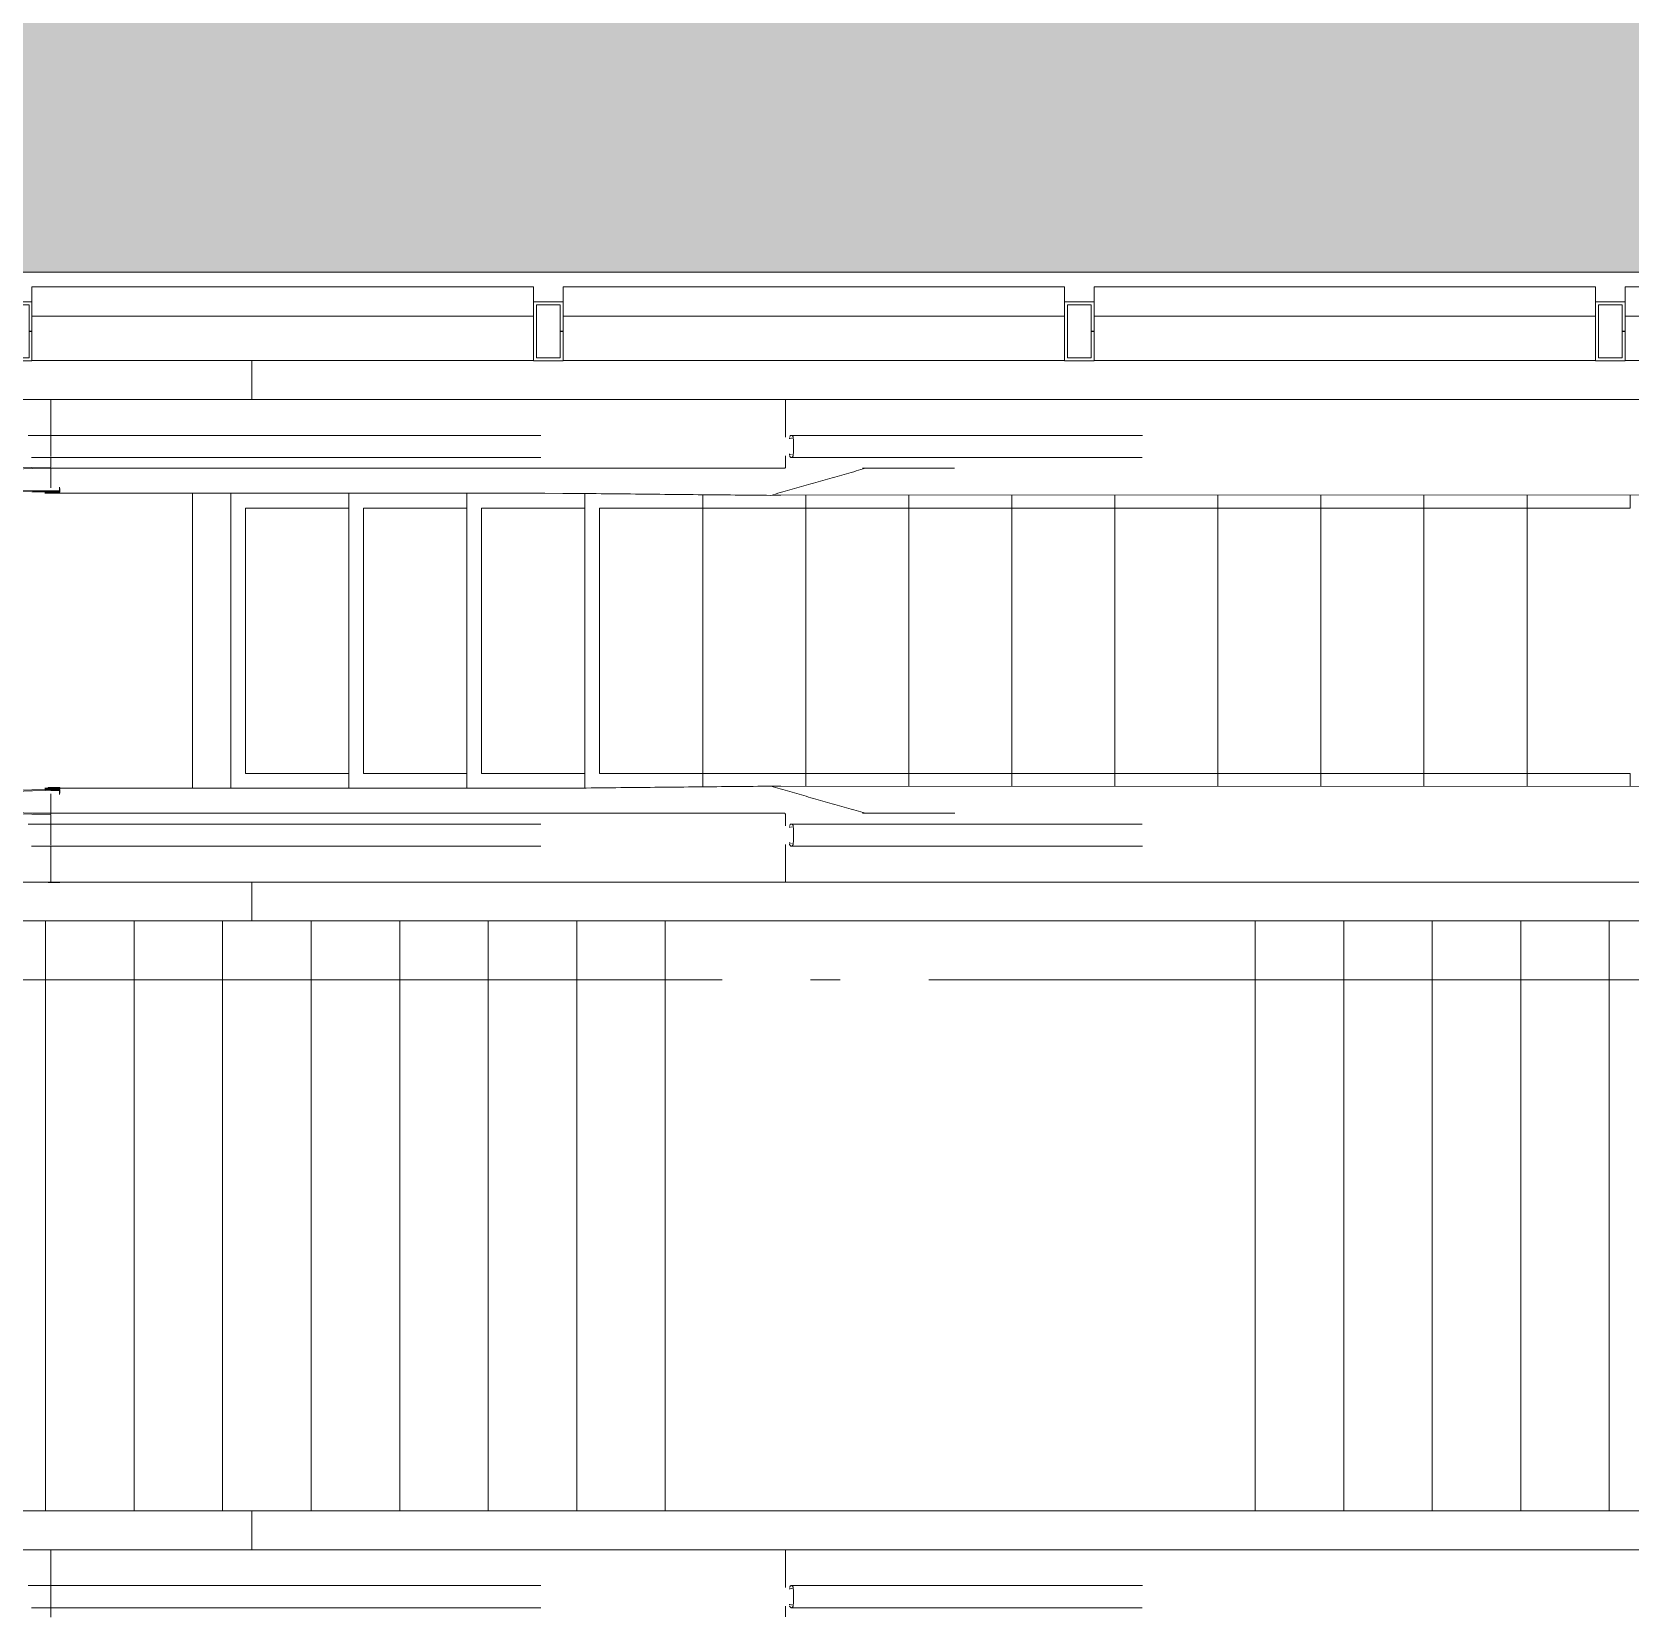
# Model space of a CAD drawing. Header units: metres. Extents: x -201 to 705, y -63 to 42.
# Drawn here: x 560.21 to 565.63, y -19.16 to -13.79 of the extents above; entities that cross this region are included whole.
import ezdxf

# ---------------------------------------------------------------- set-up
doc = ezdxf.new("R2010")
doc.units = ezdxf.units.M
doc.linetypes.add('HAT AKSI', pattern=[5.6, 5, -0.3, 0, -0.3])
doc.linetypes.add('Overhead', pattern=[1.984375, 1.190625, -0.79375])
for name, color, linetype, lineweight in [('A_AREA', 7, 'Continuous', 9), ('A_GLASS', 7, 'Continuous', 9), ('A_GRID', 7, 'Continuous', 9), ('A_RC', 7, 'Continuous', 9), ('A_STAIR', 7, 'Continuous', 9), ('A_WINDOW', 7, 'Continuous', 9), ('G-PLANOTM', 7, 'Continuous', 9)]:
    doc.layers.add(name, color=color, linetype=linetype, lineweight=lineweight)

# ---------------------------------------------------------------- blocks, each defined once
blk = doc.blocks.new('Floors3 - Floors-4262956-14_73 _17_73_ TEKNİK KAT _FFL__ANAHTAR PLAN')
at = {"layer": 'A_RC'}
for p, q in [((-121.3542, -14.9), (-121.3542, -15.032)), ((-121.3542, -16.6679), (-121.3542, -16.8)), ((-121.3542, -18.8), (-121.3542, -18.9321))]:
    blk.add_line(p, q, dxfattribs=at)
blk = doc.blocks.new('IC-TKN-M7-S22-000-10-A1-32-K-T-6C-200_rvt-3-14_73 _17_73_ TEKNİK KAT _FFL__ANAHTAR PLAN')
at = {"layer": 'A_RC', "lineweight": 9}
blk.add_blockref('Floors3 - Floors-4262956-14_73 _17_73_ TEKNİK KAT _FFL__ANAHTAR PLAN', (0, 0), dxfattribs=at)
blk = doc.blocks.new('Floors3 - Floors-3714548-14_73 _17_73_ TEKNİK KAT _FFL__ANAHTAR PLAN')
at = {"layer": 'A_RC'}
for p, q in [((-121.3542, -14.9), (-121.3542, -15.032)), ((-121.3542, -16.6679), (-121.3542, -16.8)), ((-121.3542, -18.8), (-121.3542, -18.9321))]:
    blk.add_line(p, q, dxfattribs=at)
blk = doc.blocks.new('MBE MP YM Revit Family Model 697 mm 3 Basamak - MBE MP YM Revit Family Model 697 mm-3506677-14_73 _17_73_ TEKNİK KAT _FFL__ANAHTAR PLAN')
at = {"layer": 'G-PLANOTM'}
for p, q in [((0.5179, 7.8264), (0.5179, 8.1749)), ((0.3229, 7.8264), (0.2899, 7.8264)), ((0.2899, 7.8264), (0.3229, 7.8264)), ((0.3215, 7.8264), (0.3229, 7.8264)), ((0.3215, 7.8264), (0.3215, 6.165)), ((0.3229, 7.8264), (0.3215, 7.8264)), ((0.3246, 7.8264), (0.3324, 7.8264)), ((0.3324, 7.8264), (0.3246, 7.8264)), ((0.3324, 7.8264), (0.359, 7.8264)), ((0.359, 7.8264), (0.3324, 7.8264)), ((0.359, 7.8264), (0.3855, 7.8264)), ((0.3855, 7.8264), (0.359, 7.8264)), ((0.3855, 7.8264), (0.3933, 7.8264)), ((0.3933, 7.8264), (0.3855, 7.8264)), ((0.5179, 7.8264), (0.395, 7.8264)), ((0.395, 7.8264), (0.3965, 7.8264)), ((0.395, 7.8264), (0.5179, 7.8264)), ((0.3965, 7.8264), (0.395, 7.8264)), ((0.3965, 6.165), (0.3965, 7.8264)), ((0.5179, 6.165), (0.5179, 7.8264)), ((0.518, 7.8347), (0.518, 7.8412)), ((0.518, 7.8412), (0.518, 7.7962)), ((0.518, 7.8347), (0.518, 7.7962)), ((0.5179, 6.165), (0.5179, 5.3362)), ((0.2907, 5.3362), (0.3273, 5.3362)), ((0.3215, 5.3167), (0.3215, 4.1266)), ((0.3906, 5.3362), (0.5179, 5.3362)), ((0.3965, 4.1265), (0.3965, 5.3167)), ((0.5179, -2.7562), (0.5179, 5.3362))]:
    blk.add_line(p, q, dxfattribs=at)
at = {"layer": 'G-PLANOTM', "flags": 128}
for points in [[(0.3215, 7.8923), (0.3215, 7.8769), (0.3215, 7.8615), (0.3215, 7.846), (0.3215, 7.8305), (0.3215, 7.8264)], [(0.3965, 7.8264), (0.3965, 7.8419), (0.3965, 7.8573), (0.3965, 7.8728), (0.3965, 7.8881), (0.3965, 7.9034)]]:
    blk.add_lwpolyline(points, dxfattribs=at)
at = {"layer": 'G-PLANOTM'}
for points, knots in [([(0.3215, 5.3167), (0.3215, 5.3171), (0.3217, 5.3181), (0.3229, 5.3199), (0.3252, 5.3214), (0.3275, 5.3221), (0.3283, 5.3223)], [0, 0, 0, 0, 0.1428571, 0.2857143, 0.5714286, 0.7142857, 0.7142857, 0.7142857, 0.7142857]), ([(0.3324, 5.3096), (0.3305, 5.3097), (0.3276, 5.3102), (0.3245, 5.3115), (0.3228, 5.3128), (0.3217, 5.3142), (0.3215, 5.3153), (0.3215, 5.3158)], [0, 0, 0, 0, 0.333333, 0.5, 0.666667, 0.833333, 1, 1, 1, 1]), ([(0.3965, 5.3158), (0.3965, 5.3153), (0.3962, 5.3142), (0.3952, 5.3128), (0.3934, 5.3115), (0.3904, 5.3102), (0.3875, 5.3097), (0.3855, 5.3096)], [0, 0, 0, 0, 0.166667, 0.333333, 0.5, 0.666667, 1, 1, 1, 1]), ([(0.3896, 5.3223), (0.3913, 5.3219), (0.3938, 5.3209), (0.396, 5.3188), (0.3965, 5.3174), (0.3965, 5.3167)], [0.2857143, 0.2857143, 0.2857143, 0.2857143, 0.5714286, 0.7857143, 1, 1, 1, 1])]:
    blk.add_open_spline(points, degree=3, knots=knots, dxfattribs=at)
for points in [[(0.3305, 5.315), (0.3307, 5.3149), (0.3312, 5.3146), (0.3317, 5.3144), (0.332, 5.3144)], [(0.3309, 5.3228), (0.3318, 5.3229), (0.3327, 5.3229), (0.3336, 5.3229)], [(0.332, 5.3186), (0.3317, 5.3185), (0.3314, 5.3184), (0.3312, 5.3183)], [(0.359, 5.309), (0.3546, 5.309), (0.3457, 5.3091), (0.3368, 5.3094), (0.3324, 5.3096)], [(0.3855, 5.3096), (0.3811, 5.3094), (0.3723, 5.3091), (0.3634, 5.309), (0.359, 5.309)], [(0.3844, 5.3229), (0.3853, 5.3229), (0.3862, 5.3229), (0.3871, 5.3228)], [(0.3868, 5.3183), (0.3865, 5.3184), (0.3862, 5.3185), (0.3859, 5.3186)], [(0.3859, 5.3144), (0.3865, 5.3145), (0.3871, 5.3147), (0.3875, 5.315)]]:
    blk.add_open_spline(points, degree=3, dxfattribs=at)
blk = doc.blocks.new('MBE MP YM Revit Family Model 697 mm 3 Basamak - MBE MP YM Revit Family Model 697 mm-V221-14_73 _17_73_ TEKNİK KAT _FFL__ANAHTAR PLAN')
at = {"layer": 'G-PLANOTM'}
for p, q in [((-1.1179, 8.1749), (-1.1179, 7.8264)), ((0.5179, 7.8264), (0.5179, 8.1749)), ((-1.1198, 7.8347), (-1.12, 7.8347)), ((-1.12, 7.8347), (-1.1185, 7.8347)), ((-1.12, 7.8347), (-1.12, 7.8339)), ((-1.12, 7.8263), (-1.12, 7.8339)), ((-1.12, 7.8263), (-1.12, 7.8238)), ((-1.1185, 7.8238), (-1.12, 7.8238)), ((-1.12, 7.8185), (-1.12, 7.8238)), ((-1.12, 7.801), (-1.12, 7.8185)), ((-1.12, 7.8185), (-1.1185, 7.8185)), ((-1.12, 7.801), (-1.12, 7.7962)), ((-1.1182, 7.8347), (-1.1198, 7.8347)), ((-1.1185, 7.8347), (-1.1183, 7.8347)), ((-1.1185, 7.8339), (-1.1185, 7.8347)), ((-1.1185, 7.8339), (-1.1185, 7.8263)), ((-1.1185, 7.8238), (-1.1185, 7.8263)), ((-1.1185, 7.8185), (-1.1185, 7.8238)), ((-1.1185, 7.8185), (-1.1185, 7.801)), ((-1.1185, 7.7962), (-1.1185, 7.801)), ((-1.1182, 7.8347), (-1.118, 7.8347)), ((-1.1182, 7.7962), (-1.1182, 7.8347)), ((-1.118, 7.8412), (-1.118, 7.8347)), ((-1.118, 7.7962), (-1.118, 7.8412)), ((-0.995, 7.8264), (-1.1179, 7.8264)), ((-1.1179, 7.8264), (-0.995, 7.8264)), ((-1.1179, 7.8264), (-1.1179, 6.165)), ((-0.9965, 7.8264), (-0.995, 7.8264)), ((-0.9965, 7.8264), (-0.9965, 6.165)), ((-0.995, 7.8264), (-0.9965, 7.8264)), ((-0.9933, 7.8264), (-0.9855, 7.8264)), ((-0.9855, 7.8264), (-0.9933, 7.8264)), ((-0.9855, 7.8264), (-0.959, 7.8264)), ((-0.959, 7.8264), (-0.9855, 7.8264)), ((-0.959, 7.8264), (-0.9324, 7.8264)), ((-0.9324, 7.8264), (-0.959, 7.8264)), ((-0.9324, 7.8264), (-0.9246, 7.8264)), ((-0.9246, 7.8264), (-0.9324, 7.8264)), ((-0.8899, 7.8264), (-0.9229, 7.8264)), ((-0.9229, 7.8264), (-0.9215, 7.8264)), ((-0.9229, 7.8264), (-0.8899, 7.8264)), ((-0.9215, 7.8264), (-0.9229, 7.8264)), ((-0.9215, 6.165), (-0.9215, 7.8264)), ((-0.8849, 7.8264), (-0.8874, 7.8264)), ((-0.8185, 7.8264), (-0.8849, 7.8264)), ((-0.8849, 7.8264), (-0.8208, 7.8264)), ((-0.8849, 6.165), (-0.8849, 7.8264)), ((-0.8082, 7.8264), (-0.8082, 7.7964)), ((-0.804, 7.8447), (-0.8048, 7.8447)), ((-0.804, 7.8447), (-0.8048, 7.8447)), ((-0.804, 7.8447), (-0.8048, 7.8447)), ((-0.804, 7.8447), (-0.8048, 7.8447)), ((-0.8048, 7.8407), (-0.804, 7.8407)), ((-0.8048, 7.8407), (-0.804, 7.8407)), ((-0.8046, 7.7964), (-0.8046, 7.8264)), ((-0.804, 7.7962), (-0.804, 7.8447)), ((-0.8021, 7.8122), (-0.8021, 7.8256)), ((-0.8021, 7.8122), (-0.8006, 7.8175)), ((-0.802, 7.801), (-0.8021, 7.8122)), ((-0.8018, 7.828), (-0.8006, 7.8337)), ((-0.8015, 7.8412), (-0.8015, 7.8347)), ((-0.8015, 7.8264), (-0.8015, 7.8412)), ((-0.8015, 7.8347), (-0.8015, 7.7962)), ((-0.8015, 7.8347), (-0.8, 7.8347)), ((-0.8012, 7.8347), (-0.8015, 7.8347)), ((-0.8012, 7.8347), (-0.7998, 7.8347)), ((-0.8006, 7.8238), (-0.8006, 7.8247)), ((-0.8006, 7.8175), (-0.8006, 7.8238)), ((-0.8006, 7.8175), (-0.8005, 7.801)), ((-0.799, 7.8337), (-0.8003, 7.828)), ((-0.8, 7.8464), (-0.8, 7.8264)), ((-0.8, 7.8464), (-0.8, 7.8264)), ((-0.8, 7.8347), (-0.8, 7.8412)), ((-0.8, 7.8412), (-0.8, 7.8264)), ((-0.8, 7.8347), (-0.8, 7.7962)), ((-0.7995, 7.8347), (-0.8, 7.8347)), ((-0.7984, 7.8347), (-0.8, 7.8347)), ((-0.8, 7.8264), (-0.8, 7.7964)), ((-0.7998, 7.8347), (-0.7996, 7.8347)), ((-0.7996, 7.8347), (-0.7995, 7.8347)), ((-0.7995, 7.7962), (-0.7995, 7.8347)), ((-0.7985, 7.8347), (-0.7981, 7.8347)), ((-0.7981, 7.8347), (-0.7984, 7.8347)), ((-0.798, 7.8347), (-0.7981, 7.8347)), ((-0.798, 7.8347), (-0.7981, 7.8347)), ((-0.798, 7.7962), (-0.798, 7.8347)), ((0.2, 7.8264), (0.2, 7.8464)), ((0.2, 7.8264), (0.2, 7.8464)), ((0.2, 7.8412), (0.2, 7.8347)), ((0.2, 7.8264), (0.2, 7.8412)), ((0.2, 7.8412), (0.2, 7.8298)), ((0.2, 7.8297), (0.2, 7.8412)), ((0.2, 7.8347), (0.2015, 7.8347)), ((0.2, 7.7962), (0.2, 7.8347)), ((0.2, 7.8347), (0.2015, 7.8347)), ((0.2, 7.8267), (0.2, 7.8298)), ((0.2, 7.8267), (0.2, 7.8297)), ((0.2, 7.7964), (0.2, 7.8264)), ((0.2015, 7.8412), (0.2015, 7.8448)), ((0.2015, 7.8347), (0.2015, 7.8412)), ((0.2015, 7.8412), (0.2015, 7.8264)), ((0.2015, 7.8412), (0.2015, 7.8297)), ((0.2015, 7.8298), (0.2015, 7.8412)), ((0.2015, 7.8347), (0.2015, 7.7962)), ((0.2015, 7.8298), (0.2015, 7.8267)), ((0.2015, 7.8297), (0.2015, 7.8267)), ((0.204, 7.8447), (0.204, 7.7962)), ((0.2048, 7.8447), (0.204, 7.8447)), ((0.2048, 7.8447), (0.204, 7.8447)), ((0.2046, 7.8264), (0.2046, 7.7964)), ((0.2082, 7.7964), (0.2082, 7.8264)), ((0.2849, 7.8264), (0.2185, 7.8264)), ((0.2208, 7.8264), (0.2849, 7.8264)), ((0.2849, 7.8264), (0.2849, 6.165)), ((0.2874, 7.8264), (0.2849, 7.8264)), ((0.3229, 7.8264), (0.2899, 7.8264)), ((0.2899, 7.8264), (0.3229, 7.8264)), ((0.3215, 7.8264), (0.3229, 7.8264)), ((0.3215, 7.8264), (0.3215, 6.165)), ((0.3229, 7.8264), (0.3215, 7.8264)), ((0.3246, 7.8264), (0.3324, 7.8264)), ((0.3324, 7.8264), (0.3246, 7.8264)), ((0.3324, 7.8264), (0.359, 7.8264)), ((0.359, 7.8264), (0.3324, 7.8264)), ((0.359, 7.8264), (0.3855, 7.8264)), ((0.3855, 7.8264), (0.359, 7.8264)), ((0.3855, 7.8264), (0.3933, 7.8264)), ((0.3933, 7.8264), (0.3855, 7.8264)), ((0.5179, 7.8264), (0.395, 7.8264)), ((0.395, 7.8264), (0.3965, 7.8264)), ((0.395, 7.8264), (0.5179, 7.8264)), ((0.3965, 7.8264), (0.395, 7.8264)), ((0.3965, 6.165), (0.3965, 7.8264)), ((0.5179, 6.165), (0.5179, 7.8264)), ((0.518, 7.8347), (0.518, 7.8412)), ((0.518, 7.8412), (0.518, 7.7962)), ((0.518, 7.8347), (0.518, 7.7962)), ((-1.12, 7.7962), (-1.1198, 7.7962)), ((-1.1198, 7.7962), (-1.1182, 7.7962)), ((-1.1183, 7.7962), (-1.1185, 7.7962)), ((-1.118, 7.7962), (-1.1182, 7.7962)), ((-0.8082, 7.7964), (-0.8208, 7.7964)), ((-0.81, 7.7962), (-0.8166, 7.7962)), ((-0.8071, 7.7962), (-0.8101, 7.7962)), ((-0.81, 7.7962), (-0.804, 7.7962)), ((-0.8082, 7.7964), (-0.8046, 7.7964)), ((-0.8015, 7.7962), (-0.8012, 7.7962)), ((-0.8013, 7.7962), (-0.7995, 7.7962)), ((-0.7998, 7.7962), (-0.8012, 7.7962)), ((-0.8, 7.7964), (-0.8, 6.1522)), ((-0.8, 7.7964), (-0.8, 6.1522)), ((-0.8, 7.7962), (-0.7984, 7.7962)), ((-0.7996, 7.7962), (-0.7998, 7.7962)), ((-0.7981, 7.7962), (-0.7997, 7.7962)), ((-0.7995, 7.7962), (-0.7996, 7.7962)), ((-0.7984, 7.7962), (-0.7981, 7.7962)), ((-0.7981, 7.7962), (-0.798, 7.7962)), ((-0.7981, 7.7962), (-0.798, 7.7962)), ((0.2, 6.1522), (0.2, 7.7964)), ((0.2, 6.1522), (0.2, 7.7964)), ((0.2015, 7.7962), (0.2, 7.7962)), ((0.204, 7.7962), (0.21, 7.7962)), ((0.2046, 7.7964), (0.2082, 7.7964)), ((0.2101, 7.7962), (0.2071, 7.7962)), ((0.2208, 7.7964), (0.2082, 7.7964)), ((0.2166, 7.7962), (0.21, 7.7962)), ((-0.8, 7.3462), (0.2, 7.3462)), ((-0.8, 7.3462), (0.2, 7.3462)), ((0.2, 7.2162), (-0.8, 7.2162)), ((-0.8, 7.2162), (0.2, 7.2162)), ((-0.75, 6.8162), (-0.75, 7.1661)), ((-0.75, 7.1661), (0.15, 7.1661)), ((0.15, 7.1661), (0.15, 6.8162)), ((-0.8, 6.8162), (-0.75, 6.8162)), ((0.2, 6.8162), (-0.8, 6.8162)), ((0.15, 6.8162), (0.2, 6.8162)), ((-0.75, 6.4162), (-0.75, 6.7661)), ((-0.75, 6.7661), (0.15, 6.7661)), ((0.15, 6.7661), (0.15, 6.4162)), ((-0.8, 6.4162), (-0.75, 6.4162)), ((0.2, 6.4162), (-0.8, 6.4162)), ((0.15, 6.4162), (0.2, 6.4162)), ((-0.75, 6.0162), (-0.75, 6.3661)), ((-0.75, 6.3661), (0.15, 6.3661)), ((0.15, 6.3661), (0.15, 6.0162)), ((-1.1179, 5.3362), (-1.1179, 6.165)), ((-0.8849, 5.3517), (-0.8849, 6.165)), ((0.2849, 6.165), (0.2849, 5.3517)), ((0.5179, 6.165), (0.5179, 5.3362)), ((-0.7992, 6.0162), (-0.75, 6.0162)), ((-0.75, 6.0162), (0.15, 6.0162)), ((0.15, 6.0162), (0.1992, 6.0162)), ((-0.75, 5.6162), (-0.75, 5.9661)), ((-0.75, 5.9661), (0.15, 5.9661)), ((0.15, 5.9661), (0.15, 5.6162)), ((-0.7952, 5.6162), (-0.75, 5.6162)), ((-0.75, 5.267), (-0.75, 5.6162)), ((-0.75, 5.6162), (0.15, 5.6162)), ((0.15, 5.6162), (0.15, 5.267)), ((0.15, 5.6162), (0.1952, 5.6162)), ((-1.1179, 5.3362), (-0.9906, 5.3362)), ((-1.1179, 5.3362), (-1.1179, -2.7562)), ((-0.9965, 5.3167), (-0.9965, 4.1265)), ((-0.9273, 5.3362), (-0.8907, 5.3362)), ((-0.9215, 4.1266), (-0.9215, 5.3167)), ((-0.8849, 5.3517), (-0.8849, 5.3387)), ((-0.7967, -2.7562), (-0.7931, 5.3522)), ((0.1931, 5.3522), (0.1967, -2.7562)), ((0.2849, 5.3387), (0.2849, 5.3517)), ((0.2907, 5.3362), (0.3273, 5.3362)), ((0.3215, 5.3167), (0.3215, 4.1266)), ((0.3906, 5.3362), (0.5179, 5.3362)), ((0.3965, 4.1265), (0.3965, 5.3167)), ((0.5179, -2.7562), (0.5179, 5.3362)), ((-0.7938, 5.267), (-0.75, 5.267)), ((-0.75, 5.267), (0.15, 5.267)), ((-0.75, 4.9178), (-0.75, 5.267)), ((0.15, 5.267), (0.1938, 5.267)), ((0.15, 5.267), (0.15, 4.9178)), ((-0.8849, 4.7623), (-0.8848, 5.0646)), ((0.2848, 5.0646), (0.2849, 4.7628)), ((-0.7933, 4.9178), (-0.75, 4.9178)), ((-0.75, 4.9178), (0.15, 4.9178)), ((-0.75, 4.5686), (-0.75, 4.9178)), ((0.15, 4.9178), (0.1933, 4.9178)), ((0.15, 4.9178), (0.15, 4.5686)), ((-0.7934, 4.5686), (-0.75, 4.5686)), ((-0.75, 4.5686), (0.15, 4.5686)), ((-0.75, 4.2194), (-0.75, 4.5686)), ((0.15, 4.5686), (0.1934, 4.5686)), ((0.15, 4.5686), (0.15, 4.2194)), ((-0.7936, 4.2194), (-0.75, 4.2194)), ((-0.75, 4.2194), (0.15, 4.2194)), ((-0.75, 3.8703), (-0.75, 4.2194)), ((0.15, 4.2194), (0.1936, 4.2194)), ((0.15, 4.2194), (0.15, 3.8703)), ((-0.7937, 3.8703), (-0.75, 3.8703)), ((-0.75, 3.8703), (0.15, 3.8703)), ((-0.75, 3.5211), (-0.75, 3.8703)), ((0.15, 3.8703), (0.1937, 3.8703)), ((0.15, 3.8703), (0.15, 3.5211)), ((-0.7939, 3.5211), (-0.75, 3.5211)), ((-0.75, 3.5211), (0.15, 3.5211)), ((-0.75, 3.1719), (-0.75, 3.5211)), ((0.15, 3.5211), (0.1939, 3.5211)), ((0.15, 3.5211), (0.15, 3.1719)), ((-0.7941, 3.1719), (-0.75, 3.1719)), ((-0.75, 3.1719), (0.15, 3.1719)), ((-0.75, 2.8227), (-0.75, 3.1719)), ((0.15, 3.1719), (0.1941, 3.1719)), ((0.15, 3.1719), (0.15, 2.8227)), ((-0.7942, 2.8227), (-0.75, 2.8227)), ((-0.75, 2.8227), (0.15, 2.8227)), ((-0.75, 2.4735), (-0.75, 2.8227)), ((0.15, 2.8227), (0.1942, 2.8227)), ((0.15, 2.8227), (0.15, 2.4735)), ((-0.7944, 2.4735), (-0.75, 2.4735)), ((0.15, 2.4735), (0.1944, 2.4735))]:
    blk.add_line(p, q, dxfattribs=at)
at = {"layer": 'G-PLANOTM', "flags": 128}
for points in [[(-0.9965, 7.8923), (-0.9965, 7.8769), (-0.9965, 7.8615), (-0.9965, 7.846), (-0.9965, 7.8305), (-0.9965, 7.8264)], [(-0.9215, 7.8264), (-0.9215, 7.8419), (-0.9215, 7.8573), (-0.9215, 7.8728), (-0.9215, 7.8881), (-0.9215, 7.9034)], [(0.3215, 7.8923), (0.3215, 7.8769), (0.3215, 7.8615), (0.3215, 7.846), (0.3215, 7.8305), (0.3215, 7.8264)], [(0.3965, 7.8264), (0.3965, 7.8419), (0.3965, 7.8573), (0.3965, 7.8728), (0.3965, 7.8881), (0.3965, 7.9034)], [(-0.8046, 7.8264), (-0.8053, 7.8904), (-0.8074, 7.9522), (-0.8109, 8.0098), (-0.8155, 8.0611), (-0.8213, 8.1045), (-0.8278, 8.1383), (-0.8351, 8.1615), (-0.8427, 8.1734), (-0.8504, 8.1734), (-0.858, 8.1615), (-0.8653, 8.1383), (-0.8718, 8.1045), (-0.8776, 8.0611), (-0.8822, 8.0098), (-0.8857, 7.9522), (-0.8878, 7.8904), (-0.8885, 7.8264)], [(-0.8849, 7.8264), (-0.8842, 7.8885), (-0.882, 7.9482), (-0.8784, 8.0033), (-0.8737, 8.0516), (-0.8679, 8.0912), (-0.8612, 8.1206), (-0.854, 8.1387), (-0.8466, 8.1449), (-0.8391, 8.1387), (-0.8319, 8.1206), (-0.8252, 8.0912), (-0.8194, 8.0516), (-0.8147, 8.0033), (-0.8111, 7.9482), (-0.8089, 7.8885), (-0.8082, 7.8264)], [(0.2885, 7.8264), (0.2878, 7.8904), (0.2857, 7.9522), (0.2822, 8.0098), (0.2776, 8.0611), (0.2718, 8.1045), (0.2653, 8.1383), (0.258, 8.1615), (0.2504, 8.1734), (0.2427, 8.1734), (0.2351, 8.1615), (0.2278, 8.1383), (0.2213, 8.1045), (0.2155, 8.0611), (0.2109, 8.0098), (0.2074, 7.9522), (0.2053, 7.8904), (0.2046, 7.8264)], [(0.2082, 7.8264), (0.2089, 7.8885), (0.2111, 7.9482), (0.2147, 8.0033), (0.2194, 8.0516), (0.2252, 8.0912), (0.2319, 8.1206), (0.2391, 8.1387), (0.2466, 8.1449), (0.254, 8.1387), (0.2612, 8.1206), (0.2679, 8.0912), (0.2737, 8.0516), (0.2784, 8.0033), (0.282, 7.9482), (0.2842, 7.8885), (0.2849, 7.8264)], [(-0.8021, 7.8256), (-0.8021, 7.8265), (-0.802, 7.8274), (-0.8018, 7.828)], [(-0.8006, 7.8247), (-0.801, 7.825), (-0.8015, 7.8253), (-0.8021, 7.8256)], [(-0.8013, 7.7962), (-0.8015, 7.7964), (-0.8016, 7.7968), (-0.8018, 7.7976), (-0.8019, 7.7986), (-0.802, 7.7997), (-0.802, 7.801)], [(-0.8006, 7.8337), (-0.8004, 7.8342), (-0.8002, 7.8346), (-0.8, 7.8347)], [(-0.8003, 7.828), (-0.8004, 7.8274), (-0.8005, 7.8266), (-0.8006, 7.8257), (-0.8006, 7.8247)], [(-0.8005, 7.801), (-0.8005, 7.7997), (-0.8004, 7.7986), (-0.8003, 7.7976), (-0.8001, 7.7968), (-0.7999, 7.7964), (-0.7997, 7.7962)], [(-0.7985, 7.8347), (-0.7987, 7.8346), (-0.7989, 7.8342), (-0.799, 7.8337)], [(-0.7994, 6.0285), (-0.7998, 6.0903), (-0.8, 6.1522)], [(0.2, 6.1522), (0.1998, 6.0903), (0.1994, 6.0285)], [(-0.7931, 5.3522), (-0.7931, 5.3688), (-0.793, 5.3855)], [(0.193, 5.3855), (0.1931, 5.3688), (0.1931, 5.3522)]]:
    blk.add_lwpolyline(points, dxfattribs=at)
at = {"layer": 'G-PLANOTM'}
for centre, radius, start, end in [((-0.805, 7.8412), 0.005, 0, 90), ((-0.805, 7.8412), 0.005, 0, 90), ((-0.805, 7.8412), 0.00348, 0, 90), ((-0.805, 7.8412), 0.00348, 0, 90), ((0.205, 7.8412), 0.005, 90, 180), ((0.205, 7.8412), 0.005, 90, 180), ((0.205, 7.8412), 0.005, 90, 180), ((0.205, 7.8412), 0.005, 134.427, 180), ((0.205, 7.8412), 0.00348, 90, 180), ((0.205, 7.8412), 0.00348, 90, 180), ((0.205, 7.8412), 0.00348, 90, 180)]:
    blk.add_arc(centre, radius, start, end, dxfattribs=at)
for points, knots in [([(0.2015, 7.8448), (0.2018, 7.845), (0.2023, 7.8454), (0.203, 7.8458), (0.2038, 7.8461), (0.2045, 7.8462), (0.205, 7.8462)], [0, 0, 0, 0, 0.333333, 0.5, 0.666667, 1, 1, 1, 1]), ([(0.205, 7.8447), (0.2047, 7.8447), (0.2043, 7.8447), (0.2039, 7.8445), (0.2037, 7.8444), (0.2035, 7.8444), (0.2033, 7.8443), (0.2032, 7.8442), (0.203, 7.8441), (0.2029, 7.844), (0.2027, 7.8439), (0.2026, 7.8438), (0.2025, 7.8436), (0.2023, 7.8435), (0.2022, 7.8434), (0.2021, 7.8432), (0.202, 7.843), (0.2019, 7.8429), (0.2018, 7.8427), (0.2017, 7.8425), (0.2017, 7.8423), (0.2016, 7.8421), (0.2015, 7.8419), (0.2015, 7.8416), (0.2015, 7.8414), (0.2015, 7.8412)], [0, 0, 0, 0, 0.142857, 0.214286, 0.25, 0.285714, 0.321429, 0.357143, 0.392857, 0.428571, 0.464286, 0.5, 0.535714, 0.571429, 0.607143, 0.642857, 0.678571, 0.714286, 0.75, 0.785714, 0.821429, 0.857143, 0.892857, 0.928571, 1, 1, 1, 1]), ([(-0.793, 5.3855), (-0.7934, 5.425), (-0.7945, 5.5464), (-0.7966, 5.7602), (-0.7984, 5.9386), (-0.7994, 6.0285)], [-1, -1, -1, -1, -0.8, -0.4, 0, 0, 0, 0]), ([(0.1994, 6.0285), (0.1989, 5.9835), (0.1975, 5.8492), (0.1953, 5.63), (0.1937, 5.4646), (0.193, 5.3855)], [-1, -1, -1, -1, -0.8, -0.4, 0, 0, 0, 0]), ([(-0.9965, 5.3167), (-0.9965, 5.3171), (-0.9963, 5.3181), (-0.9951, 5.3199), (-0.9928, 5.3214), (-0.9904, 5.3221), (-0.9896, 5.3223)], [0, 0, 0, 0, 0.1428571, 0.2857143, 0.5714286, 0.7142857, 0.7142857, 0.7142857, 0.7142857]), ([(-0.9855, 5.3096), (-0.9875, 5.3097), (-0.9904, 5.3102), (-0.9934, 5.3115), (-0.9952, 5.3128), (-0.9962, 5.3142), (-0.9965, 5.3153), (-0.9965, 5.3158)], [0, 0, 0, 0, 0.333333, 0.5, 0.666667, 0.833333, 1, 1, 1, 1]), ([(-0.9215, 5.3158), (-0.9215, 5.3153), (-0.9217, 5.3142), (-0.9228, 5.3128), (-0.9245, 5.3115), (-0.9276, 5.3102), (-0.9305, 5.3097), (-0.9324, 5.3096)], [0, 0, 0, 0, 0.166667, 0.333333, 0.5, 0.666667, 1, 1, 1, 1]), ([(-0.9283, 5.3223), (-0.9267, 5.3219), (-0.9242, 5.3209), (-0.9219, 5.3188), (-0.9215, 5.3174), (-0.9215, 5.3167)], [0.2857143, 0.2857143, 0.2857143, 0.2857143, 0.5714286, 0.7857143, 1, 1, 1, 1]), ([(-0.8899, 5.3362), (-0.8895, 5.3362), (-0.8884, 5.3362), (-0.887, 5.3366), (-0.886, 5.3371), (-0.8854, 5.3376), (-0.885, 5.3382), (-0.8849, 5.3386), (-0.8849, 5.3387)], [-1, -1, -1, -1, -0.857143, -0.571429, -0.428571, -0.285714, -0.142857, 0, 0, 0, 0]), ([(0.2849, 5.3387), (0.2849, 5.3385), (0.2851, 5.3379), (0.286, 5.337), (0.2877, 5.3363), (0.2892, 5.3362), (0.2899, 5.3362)], [-1, -1, -1, -1, -0.785714, -0.571429, -0.285714, 0, 0, 0, 0]), ([(0.3215, 5.3167), (0.3215, 5.3171), (0.3217, 5.3181), (0.3229, 5.3199), (0.3252, 5.3214), (0.3275, 5.3221), (0.3283, 5.3223)], [0, 0, 0, 0, 0.1428571, 0.2857143, 0.5714286, 0.7142857, 0.7142857, 0.7142857, 0.7142857]), ([(0.3324, 5.3096), (0.3305, 5.3097), (0.3276, 5.3102), (0.3245, 5.3115), (0.3228, 5.3128), (0.3217, 5.3142), (0.3215, 5.3153), (0.3215, 5.3158)], [0, 0, 0, 0, 0.333333, 0.5, 0.666667, 0.833333, 1, 1, 1, 1]), ([(0.3965, 5.3158), (0.3965, 5.3153), (0.3962, 5.3142), (0.3952, 5.3128), (0.3934, 5.3115), (0.3904, 5.3102), (0.3875, 5.3097), (0.3855, 5.3096)], [0, 0, 0, 0, 0.166667, 0.333333, 0.5, 0.666667, 1, 1, 1, 1]), ([(0.3896, 5.3223), (0.3913, 5.3219), (0.3938, 5.3209), (0.396, 5.3188), (0.3965, 5.3174), (0.3965, 5.3167)], [0.2857143, 0.2857143, 0.2857143, 0.2857143, 0.5714286, 0.7857143, 1, 1, 1, 1])]:
    blk.add_open_spline(points, degree=3, knots=knots, dxfattribs=at)
for points in [[(-0.8848, 5.0646), (-0.8787, 5.0861), (-0.8664, 5.1291), (-0.8481, 5.1935), (-0.8297, 5.2577), (-0.8114, 5.3217), (-0.7991, 5.3643), (-0.793, 5.3855)], [(0.193, 5.3855), (0.1991, 5.3643), (0.2114, 5.3217), (0.2297, 5.2577), (0.2481, 5.1935), (0.2664, 5.1291), (0.2787, 5.0861), (0.2848, 5.0646)], [(-0.9875, 5.315), (-0.9873, 5.3149), (-0.9868, 5.3146), (-0.9862, 5.3144), (-0.9859, 5.3144)], [(-0.9871, 5.3228), (-0.9862, 5.3229), (-0.9853, 5.3229), (-0.9844, 5.3229)], [(-0.9859, 5.3186), (-0.9862, 5.3185), (-0.9865, 5.3184), (-0.9868, 5.3183)], [(-0.959, 5.309), (-0.9634, 5.309), (-0.9723, 5.3091), (-0.9811, 5.3094), (-0.9855, 5.3096)], [(-0.9324, 5.3096), (-0.9368, 5.3094), (-0.9457, 5.3091), (-0.9546, 5.309), (-0.959, 5.309)], [(-0.9336, 5.3229), (-0.9327, 5.3229), (-0.9318, 5.3229), (-0.9309, 5.3228)], [(-0.9312, 5.3183), (-0.9314, 5.3184), (-0.9317, 5.3185), (-0.932, 5.3186)], [(-0.932, 5.3144), (-0.9314, 5.3145), (-0.9309, 5.3147), (-0.9305, 5.315)], [(0.3305, 5.315), (0.3307, 5.3149), (0.3312, 5.3146), (0.3317, 5.3144), (0.332, 5.3144)], [(0.3309, 5.3228), (0.3318, 5.3229), (0.3327, 5.3229), (0.3336, 5.3229)], [(0.332, 5.3186), (0.3317, 5.3185), (0.3314, 5.3184), (0.3312, 5.3183)], [(0.359, 5.309), (0.3546, 5.309), (0.3457, 5.3091), (0.3368, 5.3094), (0.3324, 5.3096)], [(0.3855, 5.3096), (0.3811, 5.3094), (0.3723, 5.3091), (0.3634, 5.309), (0.359, 5.309)], [(0.3844, 5.3229), (0.3853, 5.3229), (0.3862, 5.3229), (0.3871, 5.3228)], [(0.3868, 5.3183), (0.3865, 5.3184), (0.3862, 5.3185), (0.3859, 5.3186)], [(0.3859, 5.3144), (0.3865, 5.3145), (0.3871, 5.3147), (0.3875, 5.315)], [(-0.8848, 5.0646), (-0.8848, 5.068), (-0.8848, 5.0715), (-0.8849, 5.0749)], [(0.2849, 5.0747), (0.2848, 5.0713), (0.2848, 5.068), (0.2848, 5.0646)]]:
    blk.add_open_spline(points, degree=3, dxfattribs=at)
blk = doc.blocks.new('System Panel - Glazed-2561918-14_73 _17_73_ TEKNİK KAT _FFL__ANAHTAR PLAN')
at = {"layer": 'A_GLASS'}
for p, q in [((0.85, -0.05), (-0.85, -0.05)), ((-0.85, -0.05), (-0.85, -0.15)), ((0.85, -0.15), (0.85, -0.05)), ((-0.85, -0.15), (0.85, -0.15))]:
    blk.add_line(p, q, dxfattribs=at)
blk = doc.blocks.new('Rectangular Mullion - 100mm x 300mm-V222-14_73 _17_73_ TEKNİK KAT _FFL__ANAHTAR PLAN')
at = {"layer": 'A_WINDOW'}
for p, q in [((-116.7495, -14.6), (-114.9495, -14.6)), ((-116.7, -14.9), (-114.999, -14.9))]:
    blk.add_line(p, q, dxfattribs=at)
blk = doc.blocks.new('Rectangular Mullion - PSD_Profil-3595355-14_73 _17_73_ TEKNİK KAT _FFL__ANAHTAR PLAN')
at = {"layer": 'A_WINDOW'}
for p, q in [((-0.05, -0.0005), (-0.05, 0.0995)), ((-0.05, 0.0995), (0.05, 0.0995)), ((0.04, 0.0895), (-0.04, 0.0895)), ((-0.04, 0.0895), (-0.04, -0.0005)), ((0.04, -0.0905), (0.04, 0.0895)), ((0.05, 0.0995), (0.05, -0.1005)), ((-0.04, -0.0005), (-0.05, -0.0005)), ((-0.05, -0.1005), (-0.05, -0.0015)), ((-0.05, -0.0015), (-0.04, -0.0015)), ((-0.04, -0.0015), (-0.04, -0.0905)), ((0.05, -0.1005), (-0.05, -0.1005)), ((-0.04, -0.0905), (0.04, -0.0905))]:
    blk.add_line(p, q, dxfattribs=at)
blk = doc.blocks.new('Rectangular Mullion - PSD_Profil-3725289-14_73 _17_73_ TEKNİK KAT _FFL__ANAHTAR PLAN')
at = {"layer": 'A_WINDOW'}
for p, q in [((-0.05, -0.0005), (-0.05, 0.0995)), ((-0.05, 0.0995), (0.05, 0.0995)), ((0.04, 0.0895), (-0.04, 0.0895)), ((-0.04, 0.0895), (-0.04, -0.0005)), ((0.04, -0.0905), (0.04, 0.0895)), ((0.05, 0.0995), (0.05, -0.1005)), ((-0.04, -0.0005), (-0.05, -0.0005)), ((-0.05, -0.1005), (-0.05, -0.0015)), ((-0.05, -0.0015), (-0.04, -0.0015)), ((-0.04, -0.0015), (-0.04, -0.0905)), ((0.05, -0.1005), (-0.05, -0.1005)), ((-0.04, -0.0905), (0.04, -0.0905))]:
    blk.add_line(p, q, dxfattribs=at)

msp = doc.modelspace()

# ---------------------------------------------------------------- hatches: boundary and pattern name
at = {"layer": 'A_AREA', "true_color": 0xf4e6fa}
h = msp.add_hatch(color=7, dxfattribs=at)
h.paths.add_polyline_path([(574.5906, -20.52), (589.1636, -20.52), (589.1636, -12.25), (586.5636, -12.25), (586.562, -4.95), (578.0636, -4.95), (578.0636, -5.65), (576.5636, -5.65), (576.5636, -4.95), (568.0636, -4.95), (568.0636, -5.65), (566.5636, -5.65), (566.5636, -4.75), (567.8636, -4.7484), (567.8636, 3.52), (556.5636, 3.5144), (556.5636, -4.75), (558.0636, -4.75), (558.0636, -5.65), (556.5636, -5.65), (556.5636, -11.35), (558.0636, -11.35), (558.0636, -12.05), (558.7781, -12.05), (558.7781, -12.375), (558.6781, -12.375), (558.6781, -14.375), (558.7781, -14.375), (558.7781, -14.6), (571.1641, -14.6), (571.1641, -20.52), (574.3756, -20.52)])
h.paths.add_polyline_path([(576.5636, -12.25), (576.5636, -11.35), (578.0636, -11.35), (578.0636, -12.25), (577.3854, -12.25)])
h.paths.add_polyline_path([(568.0636, -12.25), (566.5636, -12.25), (566.5636, -11.35), (568.0636, -11.35), (568.0636, -12.1058)])
h.paths.add_polyline_path([(552.5136, -12.15), (552.5136, -12.05), (554.9636, -12.05), (554.9636, -11.35), (556.4636, -11.35), (556.4636, -5.65), (554.9636, -5.65), (554.9636, -4.75), (556.4636, -4.75), (556.4636, 3.52), (546.7636, 3.5144), (546.7636, -4.75), (548.0636, -4.75), (548.0636, -5.65), (546.7636, -5.65), (546.7636, -11.35), (548.0636, -11.35), (548.0636, -12.05), (550.5136, -12.05), (550.5136, -12.15), (552.4467, -12.15)])

# ---------------------------------------------------------------- linework, layer by layer
at = {"layer": 'A_GRID', "color": 21, "linetype": 'HAT AKSI', "true_color": 0xffaaaa}
msp.add_line((699.3535, -17), (486.527, -17), dxfattribs=at)
at = {"layer": 'A_STAIR'}
for p, q in [((560.2605, -16.8), (559.9605, -16.8)), ((560.5605, -16.8), (560.2605, -16.8)), ((560.2605, -18.8), (560.2605, -16.8)), ((560.8605, -16.8), (560.5605, -16.8)), ((560.5605, -18.8), (560.5605, -16.8)), ((561.1605, -16.8), (560.8605, -16.8)), ((560.8605, -18.8), (560.8605, -16.8)), ((561.4605, -16.8), (561.1605, -16.8)), ((561.1605, -18.8), (561.1605, -16.8)), ((561.7605, -16.8), (561.4605, -16.8)), ((561.4605, -18.8), (561.4605, -16.8)), ((562.0605, -16.8), (561.7605, -16.8)), ((561.7605, -18.8), (561.7605, -16.8)), ((562.3605, -16.8), (562.0605, -16.8)), ((562.0605, -18.8), (562.0605, -16.8)), ((564.3605, -16.8), (562.3605, -16.8)), ((562.3605, -18.8), (562.3605, -16.8)), ((564.3605, -18.8), (564.3605, -16.8)), ((564.6605, -16.8), (564.3605, -16.8)), ((564.9605, -16.8), (564.6605, -16.8)), ((564.6605, -18.8), (564.6605, -16.8)), ((565.2605, -16.8), (564.9605, -16.8)), ((564.9605, -18.8), (564.9605, -16.8)), ((565.5605, -16.8), (565.2605, -16.8)), ((565.2605, -18.8), (565.2605, -16.8)), ((565.8605, -16.8), (565.5605, -16.8)), ((565.5605, -18.8), (565.5605, -16.8)), ((560.2605, -18.8), (559.9605, -18.8)), ((560.5605, -18.8), (560.2605, -18.8)), ((560.8605, -18.8), (560.5605, -18.8)), ((561.1605, -18.8), (560.8605, -18.8)), ((561.4605, -18.8), (561.1605, -18.8)), ((561.7605, -18.8), (561.4605, -18.8)), ((562.0605, -18.8), (561.7605, -18.8)), ((562.3605, -18.8), (562.0605, -18.8)), ((562.3605, -18.8), (564.3605, -18.8)), ((564.6605, -18.8), (564.3605, -18.8)), ((564.9605, -18.8), (564.6605, -18.8)), ((565.2605, -18.8), (564.9605, -18.8)), ((565.5605, -18.8), (565.2605, -18.8)), ((565.8605, -18.8), (565.5605, -18.8))]:
    msp.add_line(p, q, dxfattribs=at)
at = {"layer": 'A_STAIR', "linetype": 'Overhead'}
for p, q in [((560.2605, -18.8), (560.2605, -16.8)), ((560.5605, -18.8), (560.5605, -16.8)), ((560.8605, -18.8), (560.8605, -16.8)), ((561.1605, -18.8), (561.1605, -16.8)), ((561.4605, -18.8), (561.4605, -16.8)), ((561.7605, -18.8), (561.7605, -16.8)), ((562.0605, -18.8), (562.0605, -16.8)), ((562.3605, -18.8), (562.3605, -16.8)), ((564.3605, -18.8), (564.3605, -16.8)), ((564.6605, -18.8), (564.6605, -16.8)), ((564.9605, -18.8), (564.9605, -16.8)), ((565.2605, -18.8), (565.2605, -16.8)), ((565.5605, -18.8), (565.5605, -16.8))]:
    msp.add_line(p, q, dxfattribs=at)

# ---------------------------------------------------------------- block references
at = {"lineweight": 5}
msp.add_blockref('IC-TKN-M7-S22-000-10-A1-32-K-T-6C-200_rvt-3-14_73 _17_73_ TEKNİK KAT _FFL__ANAHTAR PLAN', (682.3136, 0), dxfattribs=at)
at = {"layer": 'A_GLASS', "rotation": 180}
for p in [(561.0641, -14.8), (562.8641, -14.8), (564.6641, -14.8), (566.4641, -14.8)]:
    msp.add_blockref('System Panel - Glazed-2561918-14_73 _17_73_ TEKNİK KAT _FFL__ANAHTAR PLAN', p, dxfattribs=at)
at = {"layer": 'A_RC'}
msp.add_blockref('Floors3 - Floors-3714548-14_73 _17_73_ TEKNİK KAT _FFL__ANAHTAR PLAN', (682.3136, 0), dxfattribs=at)
at = {"layer": 'A_WINDOW'}
for p in [(676.9136, 0), (678.7136, 0), (680.5136, 0), (682.3136, 0)]:
    msp.add_blockref('Rectangular Mullion - 100mm x 300mm-V222-14_73 _17_73_ TEKNİK KAT _FFL__ANAHTAR PLAN', p, dxfattribs=at)
at = {"layer": 'A_WINDOW', "extrusion": (0, 0, -1)}
for name, p in [('Rectangular Mullion - PSD_Profil-3725289-14_73 _17_73_ TEKNİK KAT _FFL__ANAHTAR PLAN', (-560.1641, -14.8)), ('Rectangular Mullion - PSD_Profil-3595355-14_73 _17_73_ TEKNİK KAT _FFL__ANAHTAR PLAN', (-561.9641, -14.8)), ('Rectangular Mullion - PSD_Profil-3595355-14_73 _17_73_ TEKNİK KAT _FFL__ANAHTAR PLAN', (-563.7641, -14.8)), ('Rectangular Mullion - PSD_Profil-3595355-14_73 _17_73_ TEKNİK KAT _FFL__ANAHTAR PLAN', (-565.5641, -14.8))]:
    msp.add_blockref(name, p, dxfattribs=at)
at = {"layer": 'G-PLANOTM', "rotation": 89.99999999999964}
for name, p in [('MBE MP YM Revit Family Model 697 mm 3 Basamak - MBE MP YM Revit Family Model 697 mm-V221-14_73 _17_73_ TEKNİK KAT _FFL__ANAHTAR PLAN', (568.1043, -15.55)), ('MBE MP YM Revit Family Model 697 mm 3 Basamak - MBE MP YM Revit Family Model 697 mm-3506677-14_73 _17_73_ TEKNİK KAT _FFL__ANAHTAR PLAN', (568.1043, -19.45))]:
    msp.add_blockref(name, p, dxfattribs=at)

doc.saveas('drawing.dxf')
